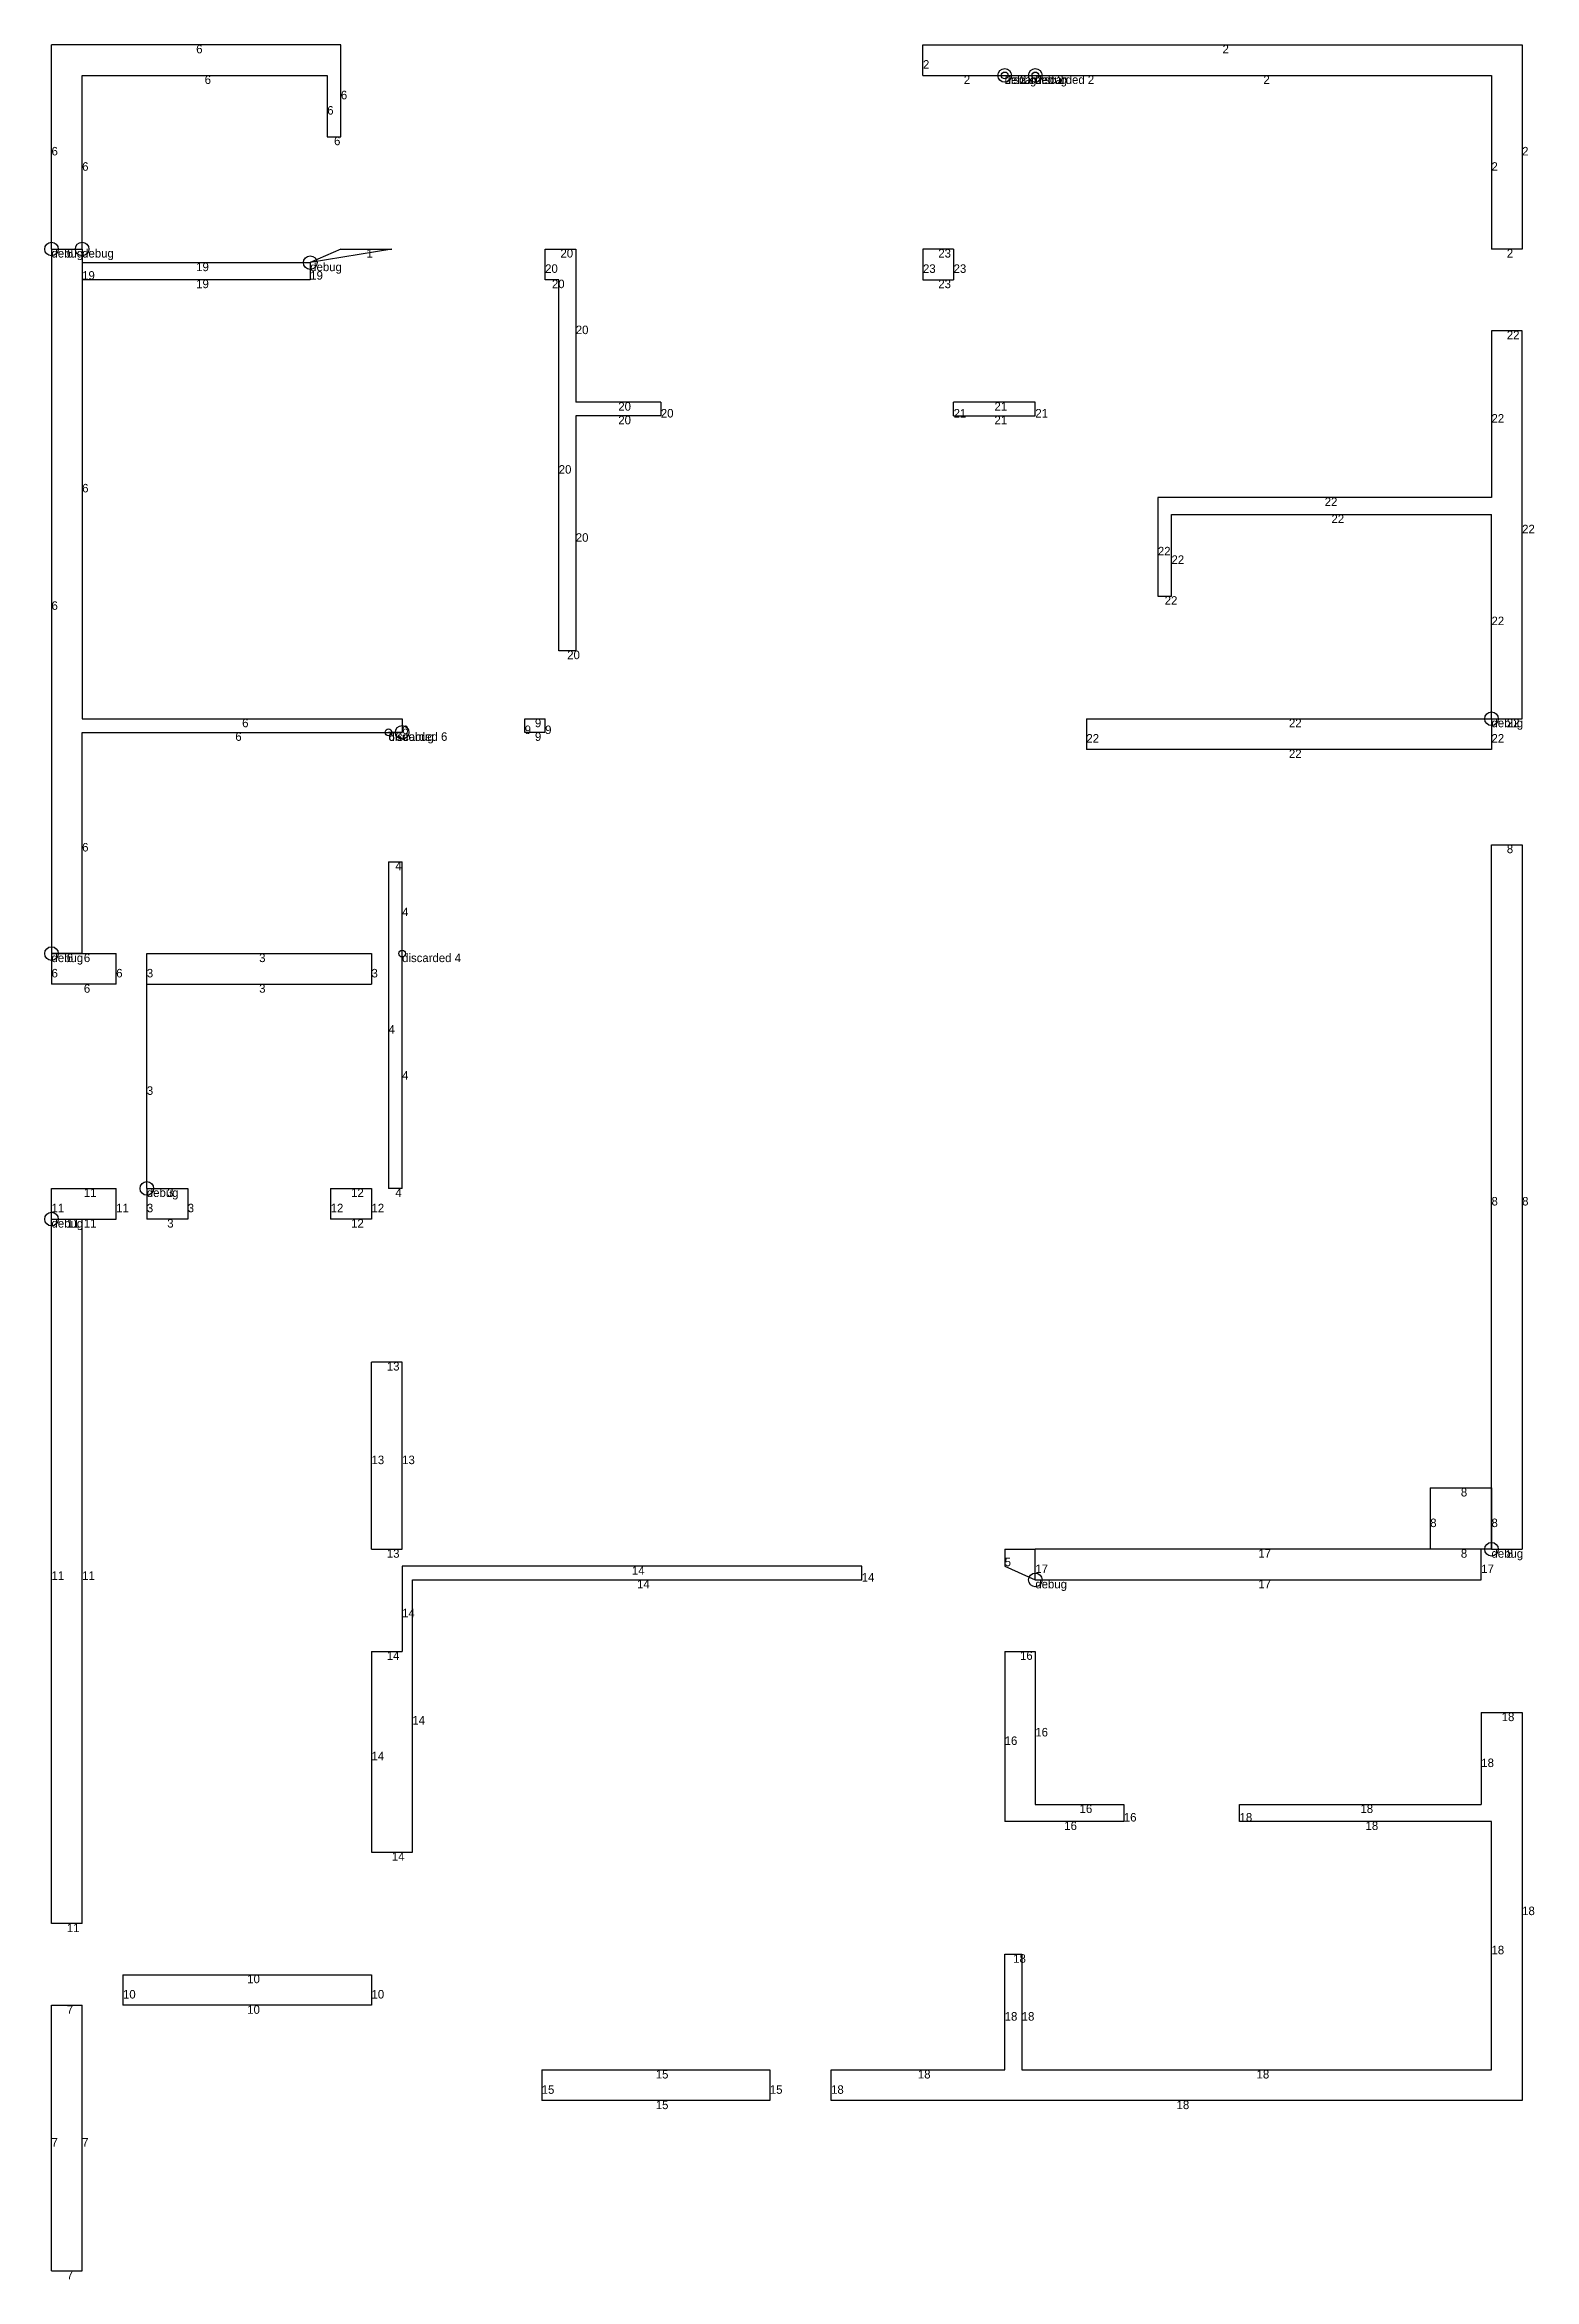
# Model space of a CAD drawing. Header units: metres. Extents: x 198 to 636, y 322 to 979.
import ezdxf

# ---------------------------------------------------------------- set-up
doc = ezdxf.new("R2010")
doc.units = ezdxf.units.M
doc.layers.add('WALL_DEBUG', color=7, linetype='Continuous')

msp = doc.modelspace()

# ---------------------------------------------------------------- linework, layer by layer
at = {"layer": 'debug', "color": 2}
for centre in [(480, 970), (489, 970), (200, 919), (209, 919), (209, 919), (209, 919), (209, 919), (276, 915), (276, 915), (276, 915), (276, 915), (276, 915), (623, 781), (623, 781), (623, 781), (623, 781), (623, 781), (303, 777), (200, 712), (200, 712), (200, 712), (200, 712), (228, 643), (200, 634), (200, 634), (200, 634), (200, 634), (200, 634), (623, 537), (623, 537), (623, 537), (623, 537), (623, 537), (489, 528)]:
    msp.add_circle(centre, 2, dxfattribs=at)
at = {"layer": 'debug', "color": 4}
for centre in [(480, 970), (480, 970), (489, 970), (489, 970), (489, 970), (489, 970), (299, 777), (299, 777), (303, 712), (303, 712)]:
    msp.add_circle(centre, 1, dxfattribs=at)
at = {"layer": 'WALL_DEBUG'}
for p, q in [((200, 919), (200, 979)), ((285, 979), (200, 979)), ((200, 919), (200, 979)), ((285, 979), (200, 979)), ((200, 919), (200, 979)), ((285, 979), (200, 979)), ((200, 919), (200, 979)), ((285, 979), (200, 979)), ((200, 919), (200, 979)), ((285, 979), (200, 979)), ((200, 919), (200, 979)), ((285, 979), (200, 979)), ((285, 952), (285, 979)), ((285, 952), (285, 979)), ((285, 952), (285, 979)), ((285, 952), (285, 979)), ((285, 952), (285, 979)), ((285, 952), (285, 979)), ((456, 970), (456, 979)), ((456, 979), (632, 979)), ((456, 970), (456, 979)), ((456, 979), (632, 979)), ((456, 970), (456, 979)), ((456, 979), (632, 979)), ((456, 970), (456, 979)), ((456, 979), (632, 979)), ((456, 970), (456, 979)), ((456, 979), (632, 979)), ((456, 970), (456, 979)), ((456, 979), (632, 979)), ((632, 979), (632, 919)), ((632, 979), (632, 919)), ((632, 979), (632, 919)), ((632, 979), (632, 919)), ((632, 979), (632, 919)), ((632, 979), (632, 919)), ((209, 919), (209, 970)), ((209, 970), (281, 970)), ((209, 919), (209, 970)), ((209, 970), (281, 970)), ((209, 919), (209, 970)), ((209, 970), (281, 970)), ((209, 919), (209, 970)), ((209, 970), (281, 970)), ((209, 919), (209, 970)), ((209, 970), (281, 970)), ((209, 919), (209, 970)), ((209, 970), (281, 970)), ((281, 970), (281, 952)), ((281, 970), (281, 952)), ((281, 970), (281, 952)), ((281, 970), (281, 952)), ((281, 970), (281, 952)), ((281, 970), (281, 952)), ((456, 970), (623, 970)), ((456, 970), (623, 970)), ((456, 970), (623, 970)), ((456, 970), (623, 970)), ((456, 970), (623, 970)), ((456, 970), (623, 970)), ((480, 970), (480, 970)), ((480, 970), (623, 970)), ((489, 970), (623, 970)), ((489, 970), (489, 970)), ((623, 970), (623, 919)), ((623, 970), (623, 919)), ((623, 970), (623, 919)), ((623, 970), (623, 919)), ((623, 970), (623, 919)), ((623, 970), (623, 919)), ((281, 952), (285, 952)), ((281, 952), (285, 952)), ((281, 952), (285, 952)), ((281, 952), (285, 952)), ((281, 952), (285, 952)), ((281, 952), (285, 952)), ((200, 919), (209, 919)), ((200, 919), (200, 712)), ((200, 919), (209, 919)), ((200, 919), (209, 919)), ((200, 919), (209, 919)), ((200, 919), (209, 919)), ((209, 919), (209, 781)), ((209, 919), (209, 781)), ((209, 919), (209, 781)), ((209, 919), (209, 781)), ((209, 919), (209, 781)), ((209, 919), (209, 781)), ((209, 915), (276, 915)), ((209, 915), (209, 910)), ((209, 915), (276, 915)), ((209, 915), (209, 910)), ((209, 915), (276, 915)), ((209, 915), (209, 910)), ((209, 915), (276, 915)), ((209, 915), (209, 910)), ((209, 915), (276, 915)), ((209, 915), (209, 910)), ((209, 915), (276, 915)), ((209, 915), (209, 910)), ((285, 919), (276, 915)), ((300, 919), (276, 915)), ((285, 919), (276, 915)), ((300, 919), (276, 915)), ((285, 919), (276, 915)), ((300, 919), (276, 915)), ((285, 919), (276, 915)), ((300, 919), (276, 915)), ((285, 919), (276, 915)), ((300, 919), (276, 915)), ((276, 915), (276, 910)), ((276, 915), (276, 910)), ((276, 915), (276, 910)), ((276, 915), (276, 910)), ((276, 915), (276, 910)), ((276, 915), (276, 910)), ((285, 919), (300, 919)), ((285, 919), (300, 919)), ((285, 919), (300, 919)), ((285, 919), (300, 919)), ((285, 919), (300, 919)), ((285, 919), (300, 919)), ((345, 910), (345, 919)), ((345, 919), (354, 919)), ((345, 910), (345, 919)), ((345, 919), (354, 919)), ((345, 910), (345, 919)), ((345, 919), (354, 919)), ((345, 910), (345, 919)), ((345, 919), (354, 919)), ((345, 910), (345, 919)), ((345, 919), (354, 919)), ((345, 910), (345, 919)), ((345, 919), (354, 919)), ((354, 919), (354, 874)), ((354, 919), (354, 874)), ((354, 919), (354, 874)), ((354, 919), (354, 874)), ((354, 919), (354, 874)), ((354, 919), (354, 874)), ((465, 919), (456, 919)), ((456, 919), (456, 910)), ((465, 919), (456, 919)), ((456, 919), (456, 910)), ((465, 919), (456, 919)), ((456, 919), (456, 910)), ((465, 919), (456, 919)), ((456, 919), (456, 910)), ((465, 919), (456, 919)), ((456, 919), (456, 910)), ((465, 919), (456, 919)), ((456, 919), (456, 910)), ((465, 919), (465, 910)), ((465, 919), (465, 910)), ((465, 919), (465, 910)), ((465, 919), (465, 910)), ((465, 919), (465, 910)), ((465, 919), (465, 910)), ((632, 919), (623, 919)), ((632, 919), (623, 919)), ((632, 919), (623, 919)), ((632, 919), (623, 919)), ((632, 919), (623, 919)), ((632, 919), (623, 919)), ((276, 910), (209, 910)), ((276, 910), (209, 910)), ((276, 910), (209, 910)), ((276, 910), (209, 910)), ((276, 910), (209, 910)), ((276, 910), (209, 910)), ((349, 910), (345, 910)), ((349, 910), (345, 910)), ((349, 910), (345, 910)), ((349, 910), (345, 910)), ((349, 910), (345, 910)), ((349, 910), (345, 910)), ((349, 801), (349, 910)), ((349, 801), (349, 910)), ((349, 801), (349, 910)), ((349, 801), (349, 910)), ((349, 801), (349, 910)), ((349, 801), (349, 910)), ((456, 910), (465, 910)), ((456, 910), (465, 910)), ((456, 910), (465, 910)), ((456, 910), (465, 910)), ((456, 910), (465, 910)), ((456, 910), (465, 910)), ((632, 895), (623, 895)), ((623, 895), (623, 846)), ((632, 895), (623, 895)), ((623, 895), (623, 846)), ((632, 895), (623, 895)), ((623, 895), (623, 846)), ((632, 895), (623, 895)), ((623, 895), (623, 846)), ((632, 895), (623, 895)), ((623, 895), (623, 846)), ((632, 895), (623, 895)), ((623, 895), (623, 846)), ((632, 781), (632, 895)), ((632, 781), (632, 895)), ((632, 781), (632, 895)), ((632, 781), (632, 895)), ((632, 781), (632, 895)), ((632, 781), (632, 895)), ((379, 874), (354, 874)), ((379, 874), (354, 874)), ((379, 874), (354, 874)), ((379, 874), (354, 874)), ((379, 874), (354, 874)), ((379, 874), (354, 874)), ((379, 874), (379, 870)), ((379, 874), (379, 870)), ((379, 874), (379, 870)), ((379, 874), (379, 870)), ((379, 874), (379, 870)), ((379, 874), (379, 870)), ((465, 870), (465, 874)), ((489, 874), (465, 874)), ((465, 870), (465, 874)), ((489, 874), (465, 874)), ((465, 870), (465, 874)), ((489, 874), (465, 874)), ((465, 870), (465, 874)), ((489, 874), (465, 874)), ((465, 870), (465, 874)), ((489, 874), (465, 874)), ((465, 870), (465, 874)), ((489, 874), (465, 874)), ((489, 870), (489, 874)), ((489, 870), (489, 874)), ((489, 870), (489, 874)), ((489, 870), (489, 874)), ((489, 870), (489, 874)), ((489, 870), (489, 874)), ((379, 870), (354, 870)), ((354, 870), (354, 801)), ((379, 870), (354, 870)), ((354, 870), (354, 801)), ((379, 870), (354, 870)), ((354, 870), (354, 801)), ((379, 870), (354, 870)), ((354, 870), (354, 801)), ((379, 870), (354, 870)), ((354, 870), (354, 801)), ((379, 870), (354, 870)), ((354, 870), (354, 801)), ((465, 870), (489, 870)), ((465, 870), (489, 870)), ((465, 870), (489, 870)), ((465, 870), (489, 870)), ((465, 870), (489, 870)), ((465, 870), (489, 870)), ((623, 846), (525, 846)), ((525, 846), (525, 817)), ((623, 846), (525, 846)), ((525, 846), (525, 817)), ((623, 846), (525, 846)), ((525, 846), (525, 817)), ((623, 846), (525, 846)), ((525, 846), (525, 817)), ((623, 846), (525, 846)), ((525, 846), (525, 817)), ((623, 846), (525, 846)), ((525, 846), (525, 817)), ((529, 817), (529, 841)), ((529, 841), (623, 841)), ((529, 817), (529, 841)), ((529, 841), (623, 841)), ((529, 817), (529, 841)), ((529, 841), (623, 841)), ((529, 817), (529, 841)), ((529, 841), (623, 841)), ((529, 817), (529, 841)), ((529, 841), (623, 841)), ((529, 817), (529, 841)), ((529, 841), (623, 841)), ((623, 781), (623, 841)), ((623, 781), (623, 841)), ((623, 781), (623, 841)), ((623, 781), (623, 841)), ((623, 781), (623, 841)), ((623, 781), (623, 841)), ((525, 817), (529, 817)), ((525, 817), (529, 817)), ((525, 817), (529, 817)), ((525, 817), (529, 817)), ((525, 817), (529, 817)), ((525, 817), (529, 817)), ((354, 801), (349, 801)), ((354, 801), (349, 801)), ((354, 801), (349, 801)), ((354, 801), (349, 801)), ((354, 801), (349, 801)), ((354, 801), (349, 801)), ((209, 781), (303, 781)), ((209, 781), (303, 781)), ((209, 781), (303, 781)), ((209, 781), (303, 781)), ((209, 781), (303, 781)), ((209, 781), (303, 781)), ((209, 712), (209, 777)), ((209, 777), (303, 777)), ((209, 712), (209, 777)), ((209, 777), (303, 777)), ((209, 712), (209, 777)), ((209, 777), (303, 777)), ((209, 712), (209, 777)), ((209, 777), (303, 777)), ((209, 712), (209, 777)), ((209, 777), (303, 777)), ((209, 712), (209, 777)), ((209, 777), (303, 777)), ((303, 777), (299, 777)), ((299, 777), (299, 777)), ((299, 777), (299, 777)), ((299, 777), (299, 777)), ((299, 777), (299, 777)), ((299, 777), (299, 777)), ((299, 777), (299, 777)), ((303, 781), (303, 777)), ((303, 781), (303, 777)), ((303, 781), (303, 777)), ((303, 781), (303, 777)), ((303, 781), (303, 777)), ((303, 781), (303, 777)), ((339, 777), (339, 781)), ((339, 781), (345, 781)), ((339, 777), (339, 781)), ((339, 781), (345, 781)), ((339, 777), (339, 781)), ((339, 781), (345, 781)), ((339, 777), (339, 781)), ((339, 781), (345, 781)), ((339, 777), (339, 781)), ((339, 781), (345, 781)), ((339, 777), (339, 781)), ((339, 781), (345, 781)), ((345, 777), (339, 777)), ((345, 777), (339, 777)), ((345, 777), (339, 777)), ((345, 777), (339, 777)), ((345, 777), (339, 777)), ((345, 777), (339, 777)), ((345, 777), (345, 781)), ((345, 777), (345, 781)), ((345, 777), (345, 781)), ((345, 777), (345, 781)), ((345, 777), (345, 781)), ((345, 777), (345, 781)), ((504, 781), (623, 781)), ((504, 781), (504, 772)), ((504, 781), (623, 781)), ((504, 781), (504, 772)), ((504, 781), (623, 781)), ((504, 781), (504, 772)), ((504, 781), (623, 781)), ((504, 781), (504, 772)), ((504, 781), (623, 781)), ((504, 781), (504, 772)), ((504, 781), (623, 781)), ((504, 781), (504, 772)), ((623, 781), (623, 772)), ((623, 781), (632, 781)), ((623, 781), (623, 772)), ((623, 781), (632, 781)), ((623, 781), (623, 772)), ((623, 781), (632, 781)), ((623, 781), (623, 772)), ((623, 781), (632, 781)), ((623, 781), (623, 772)), ((623, 781), (632, 781)), ((623, 781), (623, 772)), ((623, 781), (632, 781)), ((623, 772), (504, 772)), ((623, 772), (504, 772)), ((623, 772), (504, 772)), ((623, 772), (504, 772)), ((623, 772), (504, 772)), ((623, 772), (504, 772)), ((623, 537), (623, 744)), ((623, 744), (632, 744)), ((623, 537), (623, 744)), ((623, 744), (632, 744)), ((623, 537), (623, 744)), ((623, 744), (632, 744)), ((623, 537), (623, 744)), ((623, 744), (632, 744)), ((623, 537), (623, 744)), ((623, 744), (632, 744)), ((623, 537), (623, 744)), ((623, 744), (632, 744)), ((632, 744), (632, 537)), ((632, 744), (632, 537)), ((632, 744), (632, 537)), ((632, 744), (632, 537)), ((632, 744), (632, 537)), ((632, 744), (632, 537)), ((299, 739), (303, 739)), ((299, 739), (299, 643)), ((299, 739), (303, 739)), ((299, 739), (299, 643)), ((299, 739), (303, 739)), ((299, 739), (299, 643)), ((299, 739), (303, 739)), ((299, 739), (299, 643)), ((299, 739), (303, 739)), ((299, 739), (299, 643)), ((299, 739), (303, 739)), ((299, 739), (299, 643)), ((303, 643), (303, 739)), ((303, 643), (303, 739)), ((303, 643), (303, 739)), ((303, 643), (303, 739)), ((303, 643), (303, 739)), ((303, 643), (303, 739)), ((209, 712), (200, 712)), ((200, 712), (200, 703)), ((200, 712), (219, 712)), ((209, 712), (200, 712)), ((200, 712), (200, 703)), ((200, 712), (219, 712)), ((209, 712), (200, 712)), ((200, 712), (200, 703)), ((200, 712), (219, 712)), ((209, 712), (200, 712)), ((200, 712), (200, 703)), ((200, 712), (219, 712)), ((209, 712), (200, 712)), ((200, 712), (200, 703)), ((200, 712), (219, 712)), ((209, 712), (200, 712)), ((200, 712), (200, 703)), ((200, 712), (219, 712)), ((219, 703), (219, 712)), ((219, 703), (219, 712)), ((219, 703), (219, 712)), ((219, 703), (219, 712)), ((219, 703), (219, 712)), ((219, 703), (219, 712)), ((228, 703), (228, 712)), ((228, 712), (294, 712)), ((228, 703), (228, 712)), ((228, 712), (294, 712)), ((228, 703), (228, 712)), ((228, 712), (294, 712)), ((228, 703), (228, 712)), ((228, 712), (294, 712)), ((228, 703), (228, 712)), ((228, 712), (294, 712)), ((228, 703), (228, 712)), ((228, 712), (294, 712)), ((294, 712), (294, 703)), ((294, 712), (294, 703)), ((294, 712), (294, 703)), ((294, 712), (294, 703)), ((294, 712), (294, 703)), ((294, 712), (294, 703)), ((219, 703), (200, 703)), ((219, 703), (200, 703)), ((219, 703), (200, 703)), ((219, 703), (200, 703)), ((219, 703), (200, 703)), ((219, 703), (200, 703)), ((228, 643), (228, 703)), ((228, 703), (294, 703)), ((228, 703), (294, 703)), ((228, 703), (294, 703)), ((228, 703), (294, 703)), ((228, 703), (294, 703)), ((228, 703), (294, 703)), ((200, 634), (200, 643)), ((200, 643), (219, 643)), ((200, 634), (200, 643)), ((200, 643), (219, 643)), ((200, 634), (200, 643)), ((200, 643), (219, 643)), ((200, 634), (200, 643)), ((200, 643), (219, 643)), ((200, 634), (200, 643)), ((200, 643), (219, 643)), ((200, 634), (200, 643)), ((200, 643), (219, 643)), ((219, 634), (219, 643)), ((219, 634), (219, 643)), ((219, 634), (219, 643)), ((219, 634), (219, 643)), ((219, 634), (219, 643)), ((219, 634), (219, 643)), ((228, 643), (240, 643)), ((228, 643), (228, 634)), ((228, 643), (240, 643)), ((228, 643), (228, 634)), ((228, 643), (240, 643)), ((228, 643), (228, 634)), ((228, 643), (240, 643)), ((228, 643), (228, 634)), ((228, 643), (240, 643)), ((228, 643), (228, 634)), ((228, 643), (240, 643)), ((228, 643), (228, 634)), ((240, 643), (240, 634)), ((240, 643), (240, 634)), ((240, 643), (240, 634)), ((240, 643), (240, 634)), ((240, 643), (240, 634)), ((240, 643), (240, 634)), ((282, 643), (294, 643)), ((282, 643), (282, 634)), ((282, 643), (294, 643)), ((282, 643), (282, 634)), ((282, 643), (294, 643)), ((282, 643), (282, 634)), ((282, 643), (294, 643)), ((282, 643), (282, 634)), ((282, 643), (294, 643)), ((282, 643), (282, 634)), ((282, 643), (294, 643)), ((282, 643), (282, 634)), ((294, 643), (294, 634)), ((294, 643), (294, 634)), ((294, 643), (294, 634)), ((294, 643), (294, 634)), ((294, 643), (294, 634)), ((294, 643), (294, 634)), ((303, 643), (299, 643)), ((303, 643), (299, 643)), ((303, 643), (299, 643)), ((303, 643), (299, 643)), ((303, 643), (299, 643)), ((303, 643), (299, 643)), ((200, 427), (200, 634)), ((200, 634), (209, 634)), ((200, 634), (219, 634)), ((200, 427), (200, 634)), ((200, 634), (209, 634)), ((200, 634), (219, 634)), ((200, 427), (200, 634)), ((200, 634), (209, 634)), ((200, 634), (219, 634)), ((200, 427), (200, 634)), ((200, 634), (209, 634)), ((200, 634), (219, 634)), ((200, 427), (200, 634)), ((200, 634), (209, 634)), ((200, 634), (219, 634)), ((200, 427), (200, 634)), ((200, 634), (209, 634)), ((200, 634), (219, 634)), ((209, 427), (209, 634)), ((209, 427), (209, 634)), ((209, 427), (209, 634)), ((209, 427), (209, 634)), ((209, 427), (209, 634)), ((209, 427), (209, 634)), ((240, 634), (228, 634)), ((240, 634), (228, 634)), ((240, 634), (228, 634)), ((240, 634), (228, 634)), ((240, 634), (228, 634)), ((240, 634), (228, 634)), ((294, 634), (282, 634)), ((294, 634), (282, 634)), ((294, 634), (282, 634)), ((294, 634), (282, 634)), ((294, 634), (282, 634)), ((294, 634), (282, 634)), ((294, 537), (294, 592)), ((303, 592), (294, 592)), ((294, 537), (294, 592)), ((303, 592), (294, 592)), ((294, 537), (294, 592)), ((303, 592), (294, 592)), ((294, 537), (294, 592)), ((303, 592), (294, 592)), ((294, 537), (294, 592)), ((303, 592), (294, 592)), ((294, 537), (294, 592)), ((303, 592), (294, 592)), ((303, 537), (303, 592)), ((303, 537), (303, 592)), ((303, 537), (303, 592)), ((303, 537), (303, 592)), ((303, 537), (303, 592)), ((303, 537), (303, 592)), ((605, 555), (623, 555)), ((605, 555), (605, 537)), ((605, 555), (623, 555)), ((605, 555), (605, 537)), ((605, 555), (623, 555)), ((605, 555), (605, 537)), ((605, 555), (623, 555)), ((605, 555), (605, 537)), ((605, 555), (623, 555)), ((605, 555), (605, 537)), ((605, 555), (623, 555)), ((605, 555), (605, 537)), ((623, 555), (623, 537)), ((623, 555), (623, 537)), ((623, 555), (623, 537)), ((623, 555), (623, 537)), ((623, 555), (623, 537)), ((623, 555), (623, 537)), ((294, 537), (303, 537)), ((294, 537), (303, 537)), ((294, 537), (303, 537)), ((294, 537), (303, 537)), ((294, 537), (303, 537)), ((294, 537), (303, 537)), ((438, 532), (303, 532)), ((303, 532), (303, 507)), ((438, 532), (303, 532)), ((303, 532), (303, 507)), ((438, 532), (303, 532)), ((303, 532), (303, 507)), ((438, 532), (303, 532)), ((303, 532), (303, 507)), ((438, 532), (303, 532)), ((303, 532), (303, 507)), ((438, 532), (303, 532)), ((303, 532), (303, 507)), ((438, 528), (438, 532)), ((438, 528), (438, 532)), ((438, 528), (438, 532)), ((438, 528), (438, 532)), ((438, 528), (438, 532)), ((438, 528), (438, 532)), ((480, 537), (480, 532)), ((480, 537), (480, 532)), ((480, 537), (489, 537)), ((480, 537), (480, 532)), ((480, 537), (489, 537)), ((480, 537), (480, 532)), ((480, 537), (489, 537)), ((480, 537), (480, 532)), ((480, 537), (489, 537)), ((480, 537), (480, 532)), ((480, 537), (489, 537)), ((480, 532), (489, 528)), ((480, 532), (489, 528)), ((480, 532), (489, 528)), ((480, 532), (489, 528)), ((480, 532), (489, 528)), ((489, 528), (489, 537)), ((620, 537), (489, 537)), ((620, 537), (489, 537)), ((620, 537), (489, 537)), ((620, 537), (489, 537)), ((620, 537), (489, 537)), ((620, 537), (489, 537)), ((623, 537), (605, 537)), ((623, 537), (605, 537)), ((623, 537), (605, 537)), ((623, 537), (605, 537)), ((623, 537), (605, 537)), ((623, 537), (605, 537)), ((620, 528), (620, 537)), ((620, 528), (620, 537)), ((620, 528), (620, 537)), ((620, 528), (620, 537)), ((620, 528), (620, 537)), ((620, 528), (620, 537)), ((623, 537), (632, 537)), ((623, 537), (632, 537)), ((623, 537), (632, 537)), ((623, 537), (632, 537)), ((623, 537), (632, 537)), ((623, 537), (632, 537)), ((306, 448), (306, 528)), ((306, 528), (438, 528)), ((306, 448), (306, 528)), ((306, 528), (438, 528)), ((306, 448), (306, 528)), ((306, 528), (438, 528)), ((306, 448), (306, 528)), ((306, 528), (438, 528)), ((306, 448), (306, 528)), ((306, 528), (438, 528)), ((306, 448), (306, 528)), ((306, 528), (438, 528)), ((489, 528), (620, 528)), ((489, 528), (620, 528)), ((489, 528), (620, 528)), ((489, 528), (620, 528)), ((489, 528), (620, 528)), ((489, 528), (620, 528)), ((294, 507), (294, 448)), ((294, 507), (303, 507)), ((294, 507), (294, 448)), ((294, 507), (303, 507)), ((294, 507), (294, 448)), ((294, 507), (303, 507)), ((294, 507), (294, 448)), ((294, 507), (303, 507)), ((294, 507), (294, 448)), ((294, 507), (303, 507)), ((294, 507), (294, 448)), ((294, 507), (303, 507)), ((480, 507), (489, 507)), ((480, 507), (480, 457)), ((480, 507), (489, 507)), ((480, 507), (480, 457)), ((480, 507), (489, 507)), ((480, 507), (480, 457)), ((480, 507), (489, 507)), ((480, 507), (480, 457)), ((480, 507), (489, 507)), ((480, 507), (480, 457)), ((480, 507), (489, 507)), ((480, 507), (480, 457)), ((489, 507), (489, 462)), ((489, 507), (489, 462)), ((489, 507), (489, 462)), ((489, 507), (489, 462)), ((489, 507), (489, 462)), ((489, 507), (489, 462)), ((620, 489), (632, 489)), ((620, 489), (620, 462)), ((620, 489), (632, 489)), ((620, 489), (620, 462)), ((620, 489), (632, 489)), ((620, 489), (620, 462)), ((620, 489), (632, 489)), ((620, 489), (620, 462)), ((620, 489), (632, 489)), ((620, 489), (620, 462)), ((620, 489), (632, 489)), ((620, 489), (620, 462)), ((632, 489), (632, 375)), ((632, 489), (632, 375)), ((632, 489), (632, 375)), ((632, 489), (632, 375)), ((632, 489), (632, 375)), ((632, 489), (632, 375)), ((489, 462), (515, 462)), ((489, 462), (515, 462)), ((489, 462), (515, 462)), ((489, 462), (515, 462)), ((489, 462), (515, 462)), ((489, 462), (515, 462)), ((515, 462), (515, 457)), ((515, 462), (515, 457)), ((515, 462), (515, 457)), ((515, 462), (515, 457)), ((515, 462), (515, 457)), ((515, 462), (515, 457)), ((549, 457), (549, 462)), ((549, 462), (620, 462)), ((549, 457), (549, 462)), ((549, 462), (620, 462)), ((549, 457), (549, 462)), ((549, 462), (620, 462)), ((549, 457), (549, 462)), ((549, 462), (620, 462)), ((549, 457), (549, 462)), ((549, 462), (620, 462)), ((549, 457), (549, 462)), ((549, 462), (620, 462)), ((515, 457), (480, 457)), ((515, 457), (480, 457)), ((515, 457), (480, 457)), ((515, 457), (480, 457)), ((515, 457), (480, 457)), ((515, 457), (480, 457)), ((623, 457), (549, 457)), ((623, 457), (549, 457)), ((623, 457), (549, 457)), ((623, 457), (549, 457)), ((623, 457), (549, 457)), ((623, 457), (549, 457)), ((623, 384), (623, 457)), ((623, 384), (623, 457)), ((623, 384), (623, 457)), ((623, 384), (623, 457)), ((623, 384), (623, 457)), ((623, 384), (623, 457)), ((294, 448), (306, 448)), ((294, 448), (306, 448)), ((294, 448), (306, 448)), ((294, 448), (306, 448)), ((294, 448), (306, 448)), ((294, 448), (306, 448)), ((209, 427), (200, 427)), ((209, 427), (200, 427)), ((209, 427), (200, 427)), ((209, 427), (200, 427)), ((209, 427), (200, 427)), ((209, 427), (200, 427)), ((480, 384), (480, 418)), ((480, 418), (485, 418)), ((480, 384), (480, 418)), ((480, 418), (485, 418)), ((480, 384), (480, 418)), ((480, 418), (485, 418)), ((480, 384), (480, 418)), ((480, 418), (485, 418)), ((480, 384), (480, 418)), ((480, 418), (485, 418)), ((480, 384), (480, 418)), ((480, 418), (485, 418)), ((485, 418), (485, 384)), ((485, 418), (485, 384)), ((485, 418), (485, 384)), ((485, 418), (485, 384)), ((485, 418), (485, 384)), ((485, 418), (485, 384)), ((221, 412), (294, 412)), ((221, 412), (221, 403)), ((221, 412), (294, 412)), ((221, 412), (221, 403)), ((221, 412), (294, 412)), ((221, 412), (221, 403)), ((221, 412), (294, 412)), ((221, 412), (221, 403)), ((221, 412), (294, 412)), ((221, 412), (221, 403)), ((221, 412), (294, 412)), ((221, 412), (221, 403)), ((294, 412), (294, 403)), ((294, 412), (294, 403)), ((294, 412), (294, 403)), ((294, 412), (294, 403)), ((294, 412), (294, 403)), ((294, 412), (294, 403)), ((200, 325), (200, 403)), ((200, 403), (209, 403)), ((200, 325), (200, 403)), ((200, 403), (209, 403)), ((200, 325), (200, 403)), ((200, 403), (209, 403)), ((200, 325), (200, 403)), ((200, 403), (209, 403)), ((200, 325), (200, 403)), ((200, 403), (209, 403)), ((200, 325), (200, 403)), ((200, 403), (209, 403)), ((209, 325), (209, 403)), ((209, 325), (209, 403)), ((209, 325), (209, 403)), ((209, 325), (209, 403)), ((209, 325), (209, 403)), ((209, 325), (209, 403)), ((294, 403), (221, 403)), ((294, 403), (221, 403)), ((294, 403), (221, 403)), ((294, 403), (221, 403)), ((294, 403), (221, 403)), ((294, 403), (221, 403)), ((344, 384), (411, 384)), ((344, 384), (344, 375)), ((344, 384), (411, 384)), ((344, 384), (344, 375)), ((344, 384), (411, 384)), ((344, 384), (344, 375)), ((344, 384), (411, 384)), ((344, 384), (344, 375)), ((344, 384), (411, 384)), ((344, 384), (344, 375)), ((344, 384), (411, 384)), ((344, 384), (344, 375)), ((411, 384), (411, 375)), ((411, 384), (411, 375)), ((411, 384), (411, 375)), ((411, 384), (411, 375)), ((411, 384), (411, 375)), ((411, 384), (411, 375)), ((429, 375), (429, 384)), ((429, 384), (480, 384)), ((429, 375), (429, 384)), ((429, 384), (480, 384)), ((429, 375), (429, 384)), ((429, 384), (480, 384)), ((429, 375), (429, 384)), ((429, 384), (480, 384)), ((429, 375), (429, 384)), ((429, 384), (480, 384)), ((429, 375), (429, 384)), ((429, 384), (480, 384)), ((485, 384), (623, 384)), ((485, 384), (623, 384)), ((485, 384), (623, 384)), ((485, 384), (623, 384)), ((485, 384), (623, 384)), ((485, 384), (623, 384)), ((411, 375), (344, 375)), ((411, 375), (344, 375)), ((411, 375), (344, 375)), ((411, 375), (344, 375)), ((411, 375), (344, 375)), ((411, 375), (344, 375)), ((632, 375), (429, 375)), ((632, 375), (429, 375)), ((632, 375), (429, 375)), ((632, 375), (429, 375)), ((632, 375), (429, 375)), ((632, 375), (429, 375)), ((200, 325), (209, 325)), ((200, 325), (209, 325)), ((200, 325), (209, 325)), ((200, 325), (209, 325)), ((200, 325), (209, 325)), ((200, 325), (209, 325))]:
    msp.add_line(p, q, dxfattribs=at)

# ---------------------------------------------------------------- texts
at = {"layer": 'comp_debug_text', "char_height": 2.5, "attachment_point": 1}
for s, insert in [('6', (242.5, 979)), ('2', (544, 979)), ('2', (456, 974.5)), ('6', (245, 970)), ('6', (285, 965.5)), ('2', (468, 970)), ('2', (480, 970)), ('2', (484.5, 970)), ('2', (489, 970)), ('2', (556, 970)), ('6', (281, 961)), ('6', (283, 952)), ('6', (200, 949)), ('2', (632, 949)), ('6', (209, 944.5)), ('2', (623, 944.5)), ('6', (204.5, 919)), ('19', (242.5, 915)), ('1', (292.5, 919)), ('20', (345, 914.5)), ('20', (349.5, 919)), ('23', (456, 914.5)), ('23', (460.5, 919)), ('23', (465, 914.5)), ('2', (627.5, 919)), ('19', (209, 912.5)), ('19', (242.5, 910)), ('19', (276, 912.5)), ('20', (347, 910)), ('23', (460.5, 910)), ('20', (354, 896.5)), ('22', (627.5, 895)), ('20', (366.5, 874)), ('21', (477, 874)), ('20', (366.5, 870)), ('20', (379, 872)), ('21', (465, 872)), ('21', (477, 870)), ('21', (489, 872)), ('22', (623, 870.5)), ('20', (349, 855.5)), ('6', (209, 850)), ('22', (574, 846)), ('22', (576, 841)), ('20', (354, 835.5)), ('22', (632, 838)), ('22', (525, 831.5)), ('22', (529, 829)), ('6', (200, 815.5)), ('22', (527, 817)), ('22', (623, 811)), ('20', (351.5, 801)), ('6', (254, 777)), ('6', (256, 781)), ('6', (299, 777)), ('6', (301, 777)), ('6', (303, 779)), ('9', (339, 779)), ('9', (342, 781)), ('9', (342, 777)), ('9', (345, 779)), ('22', (504, 776.5)), ('22', (563.5, 781)), ('22', (623, 776.5)), ('22', (627.5, 781)), ('22', (563.5, 772)), ('6', (209, 744.5)), ('8', (627.5, 744)), ('4', (301, 739)), ('4', (303, 725.5)), ('6', (204.5, 712)), ('6', (209.5, 712)), ('3', (261, 712)), ('6', (200, 707.5)), ('6', (209.5, 703)), ('6', (219, 707.5)), ('3', (228, 707.5)), ('3', (261, 703)), ('3', (294, 707.5)), ('4', (299, 691)), ('4', (303, 677.5)), ('3', (228, 673)), ('11', (200, 638.5)), ('11', (209.5, 643)), ('11', (219, 638.5)), ('3', (228, 638.5)), ('3', (234, 643)), ('3', (240, 638.5)), ('12', (282, 638.5)), ('12', (288, 643)), ('12', (294, 638.5)), ('4', (301, 643)), ('8', (623, 640.5)), ('8', (632, 640.5)), ('11', (204.5, 634)), ('11', (209.5, 634)), ('3', (234, 634)), ('12', (288, 634)), ('13', (298.5, 592)), ('13', (294, 564.5)), ('13', (303, 564.5)), ('8', (614, 555)), ('8', (605, 546)), ('8', (623, 546)), ('13', (298.5, 537)), ('14', (370.5, 532)), ('5', (480, 534.5)), ('17', (489, 532.5)), ('17', (554.5, 537)), ('8', (614, 537)), ('17', (620, 532.5)), ('8', (627.5, 537)), ('11', (200, 530.5)), ('11', (209, 530.5)), ('14', (372, 528)), ('14', (438, 530)), ('17', (554.5, 528)), ('14', (303, 519.5)), ('14', (298.5, 507)), ('16', (484.5, 507)), ('14', (306, 488)), ('18', (626, 489)), ('16', (480, 482)), ('16', (489, 484.5)), ('14', (294, 477.5)), ('18', (620, 475.5)), ('16', (502, 462)), ('18', (584.5, 462)), ('16', (497.5, 457)), ('16', (515, 459.5)), ('18', (549, 459.5)), ('18', (586, 457)), ('14', (300, 448)), ('11', (204.5, 427)), ('18', (632, 432)), ('18', (623, 420.5)), ('18', (482.5, 418)), ('10', (221, 407.5)), ('10', (257.5, 412)), ('10', (294, 407.5)), ('7', (204.5, 403)), ('10', (257.5, 403)), ('18', (480, 401)), ('18', (485, 401)), ('15', (377.5, 384)), ('18', (454.5, 384)), ('18', (554, 384)), ('15', (344, 379.5)), ('15', (377.5, 375)), ('15', (411, 379.5)), ('18', (429, 379.5)), ('18', (530.5, 375)), ('7', (200, 364)), ('7', (209, 364)), ('7', (204.5, 325))]:
    msp.add_mtext(s, dxfattribs=dict(at, insert=insert))
at = {"layer": 'debug', "char_height": 2.5, "attachment_point": 1}
for s, insert in [('discarded 2', (480, 970)), ('discarded 2', (480, 970)), ('debug', (480, 970)), ('discarded 2', (489, 970)), ('discarded 2', (489, 970)), ('discarded 2', (489, 970)), ('discarded 2', (489, 970)), ('debug', (489, 970)), ('debug', (200, 919)), ('debug', (209, 919)), ('debug', (209, 919)), ('debug', (209, 919)), ('debug', (209, 919)), ('debug', (276, 915)), ('debug', (276, 915)), ('debug', (276, 915)), ('debug', (276, 915)), ('debug', (276, 915)), ('discarded 6', (299, 777)), ('discarded 6', (299, 777)), ('debug', (303, 777)), ('debug', (623, 781)), ('debug', (623, 781)), ('debug', (623, 781)), ('debug', (623, 781)), ('debug', (623, 781)), ('debug', (200, 712)), ('debug', (200, 712)), ('debug', (200, 712)), ('debug', (200, 712)), ('discarded 4', (303, 712)), ('discarded 4', (303, 712)), ('debug', (228, 643)), ('debug', (200, 634)), ('debug', (200, 634)), ('debug', (200, 634)), ('debug', (200, 634)), ('debug', (200, 634)), ('debug', (623, 537)), ('debug', (623, 537)), ('debug', (623, 537)), ('debug', (623, 537)), ('debug', (623, 537)), ('debug', (489, 528))]:
    msp.add_mtext(s, dxfattribs=dict(at, insert=insert))

doc.saveas('drawing.dxf')
